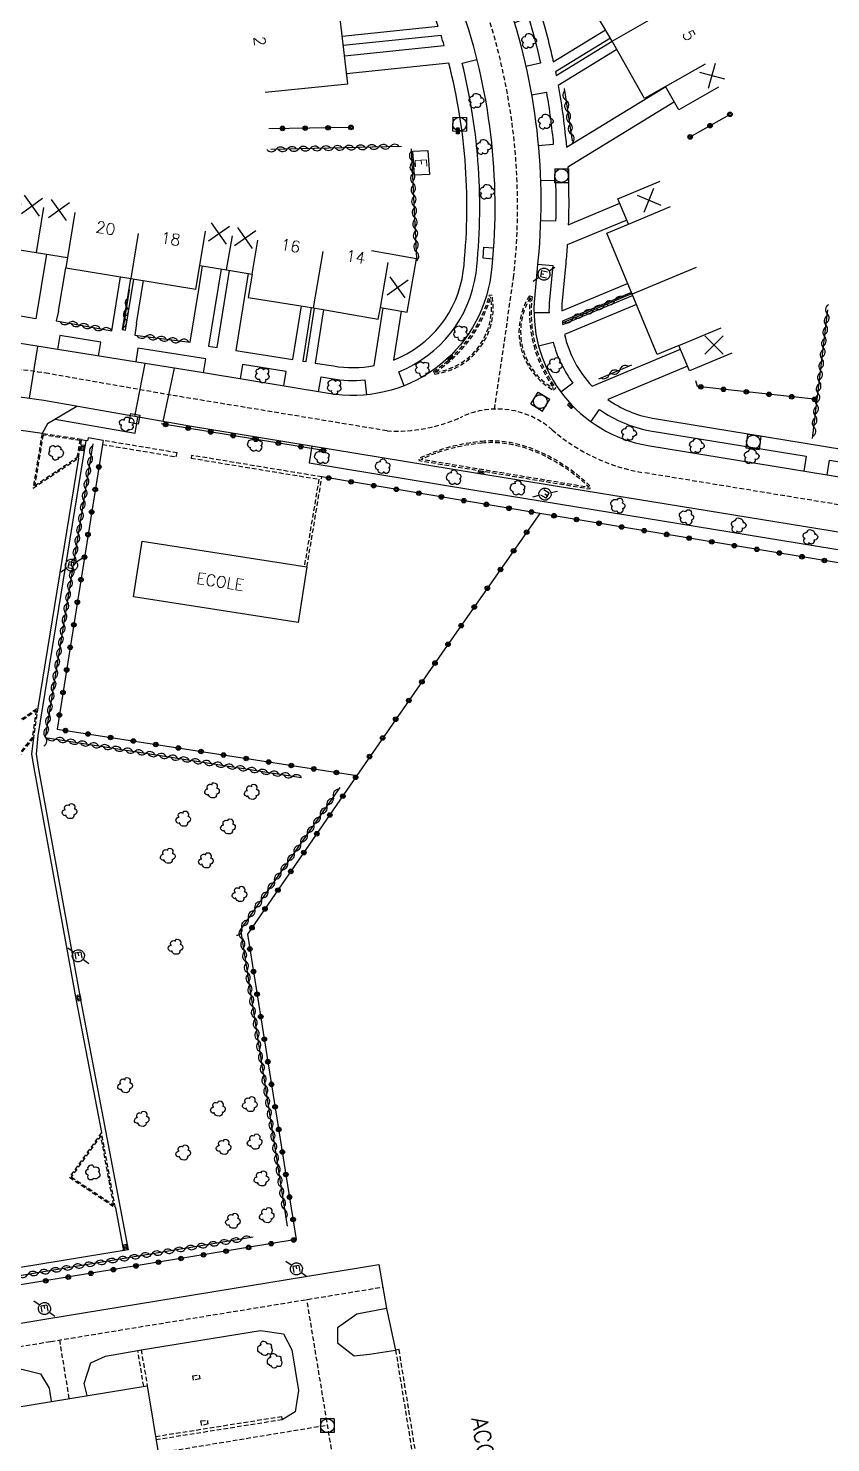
# Model space of a CAD drawing. Header units: millimetres. Extents: x 150999 to 152000, y 125999 to 127001.
# Drawn here: x 151487.5 to 151575.3, y 126231.1 to 126386 of the extents above; entities that cross this region are included whole.
import ezdxf
from ezdxf.enums import TextEntityAlignment as Align

# ---------------------------------------------------------------- set-up
doc = ezdxf.new("R2010")
doc.units = ezdxf.units.MM
doc.linetypes.add('DASHED', pattern=[0.75, 0.5, -0.25])
doc.layers.get('0').update_dxf_attribs({"linetype": 'CONTINUOUS'})
for name, color, linetype in [('W0001', 6, 'DASHED'), ('W0008', 7, 'CONTINUOUS'), ('W0100', 7, 'CONTINUOUS'), ('W0112', 1, 'DASHED'), ('W0300', 7, 'CONTINUOUS'), ('W0310', 3, 'CONTINUOUS'), ('W0322', 7, 'CONTINUOUS'), ('W0334', 7, 'CONTINUOUS'), ('W0400', 7, 'CONTINUOUS'), ('W0420', 7, 'CONTINUOUS'), ('W0471', 7, 'CONTINUOUS'), ('W0984', 7, 'CONTINUOUS'), ('W0989', 7, 'CONTINUOUS'), ('W0991', 7, 'CONTINUOUS'), ('W1102', 7, 'CONTINUOUS')]:
    doc.layers.add(name, color=color, linetype=linetype)
doc.styles.get("Standard").update_dxf_attribs({"font": 'romans.shx', "width": 0.85})

# ---------------------------------------------------------------- blocks, each defined once
blk = doc.blocks.new('t991o')
at = {"color": 0, "linetype": 'Continuous'}
for p, q in [((-1, 1), (1, -1)), ((-1, -1), (1, 1))]:
    blk.add_line(p, q, dxfattribs=at)
blk = doc.blocks.new('t322o')
at = {"color": 0, "linetype": 'Continuous'}
for radius in [0.25, 0.15]:
    blk.add_circle((0, 0), radius, dxfattribs=at)
blk = doc.blocks.new('t310o')
at = {"color": 0, "linetype": 'Continuous'}
for centre, start, end in [((-0.5, 0.38), 216.8699, 323.1304), ((0.5, -0.37), 36.8699, 143.1303)]:
    blk.add_arc(centre, 0.625, start, end, dxfattribs=at)
blk = doc.blocks.new('T300')
for p, q in [((-0.8, 0.51), (-0.86, 0.34)), ((-0.86, 0.34), (-0.86, 0.17)), ((-0.86, 0.17), (-0.74, 0.06)), ((-0.69, 0.63), (-0.8, 0.51)), ((-0.8, -0.06), (-0.74, 0.06)), ((-0.74, 0.06), (-0.69, 0.11)), ((-0.57, 0.69), (-0.69, 0.63)), ((-0.46, 0.69), (-0.57, 0.69)), ((-0.29, 0.63), (-0.46, 0.69)), ((-0.29, 0.63), (-0.17, 0.74)), ((-0.23, 0.57), (-0.29, 0.63)), ((-0.17, 0.74), (-0.06, 0.8)), ((-0.06, 0.8), (0.06, 0.8)), ((0.06, 0.8), (0.23, 0.74)), ((0.23, 0.74), (0.34, 0.63)), ((0.34, 0.63), (0.4, 0.51)), ((0.46, 0.46), (0.34, 0.46)), ((0.4, 0.51), (0.4, 0.46)), ((0.57, 0.4), (0.46, 0.46)), ((0.57, 0.4), (0.69, 0.29)), ((0.69, 0.29), (0.74, 0.17)), ((0.74, 0.06), (0.69, -0.17)), ((0.74, 0.17), (0.74, 0.06)), ((-0.8, -0.17), (-0.8, -0.06)), ((-0.8, -0.23), (-0.8, -0.17)), ((-0.74, -0.34), (-0.8, -0.23)), ((-0.69, -0.4), (-0.74, -0.34)), ((-0.51, -0.46), (-0.69, -0.4)), ((-0.4, -0.46), (-0.51, -0.46)), ((-0.4, -0.46), (-0.34, -0.46)), ((-0.34, -0.46), (-0.34, -0.4)), ((-0.34, -0.51), (-0.34, -0.46)), ((-0.29, -0.63), (-0.34, -0.51)), ((-0.17, -0.74), (-0.29, -0.63)), ((-0.06, -0.8), (-0.17, -0.74)), ((0.06, -0.8), (-0.06, -0.8)), ((0.17, -0.74), (0.06, -0.8)), ((0.23, -0.69), (0.17, -0.74)), ((0.29, -0.46), (0.23, -0.46)), ((0.29, -0.63), (0.23, -0.69)), ((0.46, -0.4), (0.29, -0.46)), ((0.34, -0.51), (0.29, -0.63)), ((0.34, -0.51), (0.34, -0.46)), ((0.57, -0.34), (0.46, -0.4)), ((0.63, -0.29), (0.57, -0.34)), ((0.69, -0.17), (0.63, -0.29))]:
    blk.add_line(p, q)
blk = doc.blocks.new('T400')
for p, q in [((-0.15, 0.3), (0.15, 0.3)), ((-0.15, -0.25), (-0.15, 0.3)), ((-0.15, 0.15), (0.15, 0.15)), ((-0.15, 0), (0.15, 0)), ((0.15, 0.3), (0.15, -0.25)), ((-0.15, -0.15), (0.15, -0.15)), ((-0.15, -0.25), (-0.15, -0.3)), ((-0.15, -0.3), (0.15, -0.3)), ((0.15, -0.3), (0.15, -0.25))]:
    blk.add_line(p, q)
blk = doc.blocks.new('T420')
for p, q in [((0.75, 0.75), (-0.75, 0.75)), ((-0.75, 0.75), (-0.75, -0.75)), ((0.75, 0.75), (0.75, -0.75)), ((0.75, -0.75), (-0.75, -0.75))]:
    blk.add_line(p, q)
blk.add_ellipse((0, 0), major_axis=(-0.53, 0.53), ratio=1, start_param=3.926991, end_param=10.210176)
blk = doc.blocks.new('T471')
for p, q in [((-0.333334, 0.333334), (-0.333334, -0.333334)), ((-0.333334, 0.333334), (0.333334, 0.333334)), ((-0.333334, 0), (0, 0)), ((0.500001, 0.500001), (1.000002, 1.000002)), ((-0.500001, -0.500001), (-1.000002, -1.000002)), ((-0.333334, -0.333334), (0.333334, -0.333334))]:
    blk.add_line(p, q)
blk.add_ellipse((0, 0), major_axis=(0.471405, 0.471405), ratio=1, start_param=5.4977871438, end_param=11.780972451)
blk = doc.blocks.new('t112o')
at = {"color": 0, "linetype": 'Continuous'}
for p, q in [((-0.5, 0.5), (0.5, 0.5)), ((-0.5, -0.5), (-0.5, 0.5)), ((0.5, 0.5), (0.5, -0.5)), ((0.5, -0.5), (-0.5, -0.5))]:
    blk.add_line(p, q, dxfattribs=at)

msp = doc.modelspace()

# ---------------------------------------------------------------- linework, layer by layer
at = {"layer": 'W0001'}
for points in [[(151538.5, 126344.27), (151540.57, 126358.65, 0.109331), (151537.45, 126388.36, 0.016994), (151533.52, 126398.92), (151523.52, 126425.36), (151518.58, 126438.32), (151507.36, 126467.92), (151501.62, 126483.09, -0.036831), (151493.1, 126511.32, -0.024729), (151489.24, 126535.96), (151482.09, 126593.18)], [(151750.38, 126305.21), (151713.18, 126311.4, -0.119765), (151708.44, 126313.39, 0.24), (151698.58, 126315.01, -0.119765), (151693.45, 126314.65), (151665.94, 126319.14), (151662.31, 126319.74), (151657.88, 126320.46), (151638.59, 126323.2), (151623.54, 126326.07), (151612.32, 126327.91), (151592.38, 126331.17), (151587.29, 126330.98), (151582.42, 126331.77), (151577.64, 126333.56), (151554.78, 126337.32, -0.139565), (151544.81, 126342.01, 0.295321), (151534.91, 126343.44, -0.12364), (151526.72, 126341.9), (151503.11, 126345.8), (151489.67, 126348.16, 0.109285), (151471.89, 126347.37, 0.212239), (151449.84, 126328.54, 0.018837), (151447.25, 126320.14, 0.041296)]]:
    msp.add_lwpolyline(points, format="xyb", dxfattribs=at)
for points in [[(151446.93, 126235.13), (151464.24, 126237.95), (151489.91, 126242.19), (151526.22, 126248.14)], [(151526.98, 126191.92), (151517.95, 126246.78)], [(151491.95, 126235.95), (151490.9, 126242.36)], [(151501.7, 126229.99), (151520.21, 126233.04)]]:
    msp.add_lwpolyline(points, dxfattribs=at)
at = {"layer": 'W0008'}
for points in [[(151763.23, 126502.82, 0.04784), (151738.65, 126543.01, 0.037428), (151713.93, 126571.65, 0.026113), (151676.15, 126603.66, 0.043958), (151645.47, 126626.27, 0.06869), (151615.89, 126637.24, -0.067758), (151606.11, 126641.3), (151586.22, 126653.91, 0.190937), (151564.94, 126657.36, 0.061077), (151535.82, 126646.97), (151496.35, 126627.17, 0.390129), (151493.8, 126619.04), (151499.22, 126608.77, -0.421219), (151497.79, 126604.32, 0.00231), (151458, 126584.35), (151443.59, 126577.08), (151441.44, 126575.97), (151435.75, 126573.12, -0.483704), (151417.29, 126583.22, -0.000014), (151404.9, 126655.69)], [(151539.35, 126390.47, -0.112893), (151543.24, 126360.53), (151542.83, 126356, 0.383021), (151555.26, 126340.29), (151588.93, 126334.77), (151607.29, 126331.8, 0.461073), (151628.06, 126349.13), (151628.23, 126352.74, 0.12196), (151622.47, 126384.29), (151616.17, 126399.36)]]:
    msp.add_lwpolyline(points, format="xyb", dxfattribs=at)
for points in [[(151506.64, 126348.26), (151486.36, 126351.48, -0.141065), (151465.11, 126361.43, -0.156616), (151451.07, 126384.89), (151449.62, 126393.05, -0.000171), (151432.34, 126494.77), (151424.62, 126540.06, -0.324334), (151438.89, 126567.94), (151447.76, 126572.51), (151464.92, 126581.09, -0.509902), (151482.04, 126572.19), (151482.86, 126566.29), (151486.75, 126535.22, 0.024473), (151490.66, 126510.78, 0.036823), (151499.28, 126482.2), (151505.02, 126467.04), (151516.25, 126437.43), (151521.18, 126424.47), (151531.19, 126398, -0.017049), (151535.08, 126387.57, -0.109233), (151538.09, 126358.96, -0.426179), (151520.33, 126346)], [(151505.32, 126342.38), (151489.15, 126345.21, 0.109018), (151472.7, 126344.5, 0.210632), (151452.6, 126327.4, 0.064616), (151446.63, 126298.76, 0.041405), (151445.64, 126268.03, 0.032805), (151447.85, 126245.81, -0.004839), (151457.5, 126187.79, -0.004903), (151459.36, 126177.04, 0.0007), (151484.18, 126024.63, 0.441234), (151491.77, 126019.69), (151497.09, 126021.07, 0.001673), (151534.21, 126030.73), (151581.59, 126043.13, -0.095314), (151626.31, 126045.18), (151631.01, 126044.47, 0.437454), (151639.01, 126050.87, 0.000992), (151646.17, 126153.04, 0.034443), (151646.12, 126275.2), (151644.49, 126301.93, 0.375123), (151627.68, 126322.36), (151611.84, 126324.95), (151587.1, 126329), (151536.42, 126337.26)]]:
    msp.add_lwpolyline(points, format="xyb", close=True, dxfattribs=at)
for points in [[(151448.77, 126240.59), (151450.66, 126238.46), (151452.43, 126238.56), (151463.83, 126240.41), (151489.5, 126244.66), (151525.82, 126250.61)], [(151526.67, 126245.81), (151523.42, 126245.18), (151521.31, 126243.67), (151521.29, 126242.03), (151523.14, 126240.62), (151524.81, 126240.8), (151527.66, 126241.24)], [(151499.8, 126241.29), (151512.87, 126243.39), (151515.41, 126243.04), (151516.3, 126241.29), (151517.03, 126236.83), (151516.68, 126234.5), (151515.25, 126233.61)], [(151493.91, 126236.27), (151493.56, 126237.6), (151494.31, 126239.84), (151495.9, 126240.59), (151499.45, 126241.21)], [(151450.53, 126230.37), (151451.12, 126232.8), (151453.23, 126233.66), (151464.17, 126235.43), (151486.75, 126239.14), (151488.8, 126238.64), (151489.73, 126237.06), (151489.98, 126235.62)]]:
    msp.add_lwpolyline(points, dxfattribs=at)
at = {"layer": 'W0100'}
for points in [[(151563.01, 126379.52), (151558.66, 126377.05), (151557.21, 126379.61), (151554.91, 126378.3), (151551.35, 126384.58), (151547.7, 126390.78), (151550, 126392.13), (151546.9, 126397.39), (151548.01, 126398.05), (151544.53, 126403.98), (151540.86, 126410.16), (151543.12, 126411.5), (151540.03, 126416.73), (151541.21, 126417.42), (151537.69, 126423.36), (151533.96, 126429.47), (151535.1, 126430.17), (151533.54, 126432.72), (151537.8, 126435.33)], [(151513.37, 126378.97), (151522.42, 126379.91), (151521.13, 126391.09), (151519.95, 126402.19), (151516.03, 126401.78), (151514.92, 126412.56), (151513.76, 126423.72), (151508.79, 126423.21)], [(151564.44, 126350.4), (151559.82, 126348.48), (151558.67, 126351.26), (151556.29, 126350.27), (151553.54, 126356.86), (151550.78, 126363.56), (151553.14, 126364.54), (151551.99, 126367.31), (151556.61, 126369.23)], [(151486.62, 126366.74), (151485.82, 126361.81), (151488.32, 126361.42), (151491.74, 126360.86), (151491.56, 126359.74), (151498.68, 126358.58), (151505.81, 126357.42), (151506.23, 126360), (151509.16, 126359.52), (151511.95, 126359.07), (151511.54, 126356.49), (151518.69, 126355.35), (151525.77, 126354.14), (151525.99, 126355.41), (151528.94, 126354.91), (151529.96, 126360.75), (151525.04, 126361.61)]]:
    msp.add_lwpolyline(points, dxfattribs=at)
for points in [[(151529.74, 126369.89), (151529.55, 126372.51), (151531.17, 126372.6), (151531.36, 126369.98)], [(151498.99, 126323.74), (151499.94, 126329.83), (151517.96, 126327.02), (151517.01, 126320.93)], [(151543.08, 126149.36), (151505.19, 126143.15), (151504.3, 126148.58), (151493.44, 126146.8), (151490.61, 126164.04), (151489.22, 126163.81), (151488.55, 126168.04), (151475.1, 126165.74), (151473.62, 126174.38), (151480.86, 126175.57), (151478.62, 126188.13), (151472.28, 126187.06), (151465.01, 126231.52), (151500.49, 126237.35), (151507.8, 126192.92), (151492.27, 126190.38), (151493.73, 126182.24), (151526.32, 126187.58), (151536.54, 126189.26)]]:
    msp.add_lwpolyline(points, close=True, dxfattribs=at)
at = {"layer": 'W0112'}
for points in [[(151531.94, 126348.12, 0.432579), (151538.22, 126356.72), (151537.93, 126356.77, -0.187769), (151531.79, 126348.41)], [(151532.04, 126348.31, 0.422218), (151538.06, 126356.56), (151538.06, 126356.56, -0.181892), (151532.02, 126348.35)], [(151544.94, 126346.35, -0.432579), (151542.3, 126356.67), (151542.59, 126356.61, 0.187769), (151545.18, 126346.57)], [(151544.91, 126346.57, -0.422218), (151542.39, 126356.47), (151542.39, 126356.47, 0.181892), (151544.94, 126346.6)]]:
    msp.add_lwpolyline(points, format="xyb", close=True, dxfattribs=at)
for points in [[(151488.97, 126341.6), (151487.99, 126335.63), (151492.95, 126338.92), (151493.3, 126340.94)], [(151489.08, 126341.44), (151488.17, 126335.91), (151492.82, 126339), (151493.14, 126340.83)], [(151503.76, 126339.49), (151495.67, 126340.84), (151495.57, 126340.41), (151503.66, 126339.06)], [(151488.04, 126308.31), (151484.01, 126303.17), (151483.63, 126308.24), (151488.51, 126311.57)], [(151487.91, 126308.36), (151484.12, 126303.54), (151483.77, 126308.17), (151488.33, 126311.28)], [(151495.48, 126265.06), (151491.97, 126260.17), (151496.99, 126256.84)], [(151495.4, 126264.72), (151492.16, 126260.2), (151496.8, 126257.13)], [(151532.15, 126215.86), (151531.22, 126221.57), (151528.04, 126241.3), (151527.66, 126241.24), (151530.85, 126221.51), (151531.78, 126215.8)], [(151505.46, 126238.44), (151506.16, 126238.5), (151506.19, 126238.3), (151506.23, 126238.1), (151505.55, 126237.94)], [(151506.36, 126233.49), (151507.06, 126233.55), (151507.09, 126233.36), (151507.12, 126233.16), (151506.44, 126232.99)]]:
    msp.add_lwpolyline(points, close=True, dxfattribs=at)
at = {"layer": 'W0112', "flags": 128}
msp.add_lwpolyline([(151537.05, 126340.77, -0.10841), (151542.03, 126340.17, -0.112581), (151549.01, 126335.79), (151548.89, 126335.51), (151530.27, 126338.6), (151530.25, 126338.9, -0.087074), (151537.05, 126340.77)], format="xyb", dxfattribs=at)
msp.add_lwpolyline([(151537.07, 126340.59, -0.10841), (151541.97, 126340, -0.110875), (151548.8, 126335.75), (151548.78, 126335.71), (151530.44, 126338.76), (151530.44, 126338.79, -0.085568)], format="xyb", close=True, dxfattribs=at)
at = {"layer": 'W0112'}
for points in [[(151517.96, 126327.02), (151519.6, 126336.85), (151505.33, 126339.21), (151505.28, 126338.91), (151519.26, 126336.6), (151517.67, 126327.06)], [(151500.09, 126237.28), (151499.45, 126241.21), (151499.8, 126241.29), (151500.49, 126237.35)], [(151501.4, 126231.79), (151515.19, 126233.98), (151515.25, 126233.61), (151501.46, 126231.42)]]:
    msp.add_lwpolyline(points, dxfattribs=at)
at = {"layer": 'W0310'}
for points in [[(151546.1, 126379.37), (151546.98, 126373.65)], [(151528.31, 126373.04), (151514.02, 126372.71)], [(151529.38, 126372.76), (151529.96, 126360.75)], [(151497.85, 126352.98), (151498.55, 126357.35)], [(151545.92, 126353.73), (151553.52, 126356.92)], [(151490.78, 126355.01), (151490.52, 126353.93), (151496.59, 126352.85)], [(151573.3, 126341.06), (151574.96, 126355.15)], [(151499.31, 126353.64), (151499.12, 126352.37), (151505.18, 126351.59)], [(151549.9, 126347.59), (151553.51, 126349.12)], [(151494.52, 126340.49), (151489.31, 126308.32), (151517.32, 126303.93)], [(151521.57, 126302.86), (151510.68, 126287.29), (151515.78, 126254.8)], [(151512.07, 126253.6), (151463.94, 126245.67)]]:
    msp.add_lwpolyline(points, dxfattribs=at)
at = {"layer": 'W0322', "flags": 128}
msp.add_lwpolyline([(151559.9, 126374.08), (151564.25, 126376.55)], dxfattribs=at)
at = {"layer": 'W0322'}
for points in [[(151522.77, 126375.12), (151513.78, 126374.98)], [(151573.8, 126345.32), (151560.71, 126346.75), (151560.51, 126347.37)], [(151519.76, 126339.75), (151502, 126342.68)], [(151495.57, 126340.41), (151490.62, 126309.22), (151523.42, 126304.15), (151511.46, 126286.77), (151516.79, 126253.35), (151463.53, 126244.58), (151463.97, 126242.23)], [(151642.82, 126279.34), (151640.95, 126304.56), (151640.4, 126307.59), (151639.18, 126310.37), (151637.45, 126313.09), (151635.31, 126315.17), (151632.79, 126316.94), (151630, 126318.24), (151627.26, 126319.04), (151612.14, 126321.57), (151584.96, 126325.98), (151543.43, 126332.86), (151519.6, 126336.85)], [(151543.43, 126332.86), (151533.32, 126318.39), (151523.42, 126304.15)]]:
    msp.add_lwpolyline(points, dxfattribs=at)
at = {"layer": 'W0334'}
for p, q in [((151490.78, 126355.01), (151491.56, 126359.74)), ((151496.59, 126352.85), (151497.55, 126358.76)), ((151499.31, 126353.64), (151500.08, 126358.35))]:
    msp.add_line(p, q, dxfattribs=at)
for points in [[(151521.82, 126385.11), (151532.32, 126386.2, 0.001654), (151532.19, 126386.6, 0.017119), (151528.35, 126396.88), (151527.98, 126397.87), (151520.49, 126397.1)], [(151549.7, 126392.64), (151543.2, 126388.66, -0.023212), (151544.92, 126382.32), (151550.63, 126385.81)], [(151540.65, 126386.59), (151542.2, 126387.18, -0.018751), (151543.52, 126382.15), (151541.91, 126381.79)], [(151522.07, 126382.97), (151532.97, 126384.1, 0.004498), (151532.64, 126385.19), (151521.94, 126384.08)], [(151551.18, 126384.88), (151545.16, 126381.2, -0.00146), (151545.24, 126380.8), (151551.37, 126384.55)], [(151551.88, 126383.64), (151545.45, 126379.71, -0.024093), (151546.35, 126372.96), (151557.22, 126379.6)], [(151528.27, 126355.02), (151527.42, 126349.65, 0.271902), (151535.07, 126359.34, 0.090704), (151533.49, 126382.16), (151522.29, 126381)], [(151528.61, 126346.84), (151528, 126348.37, 0.270709), (151536.46, 126359.16, 0.089402), (151534.94, 126382.17), (151536.54, 126382.56)], [(151542.53, 126378.7), (151544.16, 126378.98, -0.020901), (151544.92, 126373.24), (151543.28, 126373.09)], [(151558.18, 126377.91), (151546.5, 126370.77, -0.022256), (151546.56, 126364.47), (151552.19, 126366.82)], [(151559.62, 126348.98), (151550.87, 126345.34, 0.112429), (151555.77, 126343.29), (151589.42, 126337.78), (151607.79, 126334.8, 0.451836), (151625, 126348.71), (151625.2, 126353.38, 0.094713), (151621.84, 126377.59)], [(151543.51, 126369.3), (151545.16, 126369.35, -0.016233), (151545.17, 126364.85), (151543.52, 126364.9)], [(151489.45, 126361.24), (151488.3, 126354.17), (151486.82, 126354.4, -0.113844), (151470.38, 126361.05), (151475.69, 126364.63)], [(151552.96, 126364.97), (151546.44, 126362.26, -0.007134), (151546.28, 126360.25), (151545.87, 126355.77, 0.015153), (151545.85, 126355.05), (151553.05, 126358.04)], [(151543.21, 126360.13), (151544.85, 126359.99), (151544.47, 126355.88, 0.019528), (151544.45, 126354.83), (151542.8, 126354.81)], [(151553.46, 126357.05), (151545.91, 126353.91, 0.007993), (151545.95, 126353.53), (151553.6, 126356.71)], [(151519.78, 126355.17), (151518.85, 126349.32), (151520.85, 126349.01, 0.092135), (151525.3, 126349.04), (151526.31, 126355.36)], [(151554.01, 126355.73), (151546.14, 126352.46, 0.136873), (151549.17, 126346.8), (151558.85, 126350.83)], [(151543.31, 126351.19), (151544.9, 126351.62, 0.094283), (151547.07, 126347.12), (151545.75, 126346.14)], [(151519.24, 126346.18), (151519.51, 126347.8), (151520.61, 126347.63, 0.068457), (151524.31, 126347.48), (151524.47, 126345.84)], [(151549.02, 126342.9), (151549.99, 126344.24, 0.114116), (151555.53, 126341.91), (151572.59, 126339.12), (151572.32, 126337.49)]]:
    msp.add_lwpolyline(points, format="xyb", dxfattribs=at)
for points in [[(151538.27, 126360.7), (151537.26, 126360.79), (151537.33, 126362.02), (151538.36, 126361.95)], [(151508.56, 126359.62), (151507.19, 126351.17), (151508.15, 126351.02), (151509.49, 126359.47)], [(151498.66, 126358.58), (151497.75, 126352.98), (151498.1, 126352.92), (151499.01, 126358.52)], [(151511.52, 126359.14), (151510.17, 126350.7), (151516.42, 126349.71), (151517.36, 126355.57)], [(151505.18, 126351.59), (151506.12, 126357.37)], [(151518.42, 126355.4), (151517.49, 126349.54), (151517.86, 126349.48), (151518.79, 126355.34)], [(151495.16, 126350.08), (151495.41, 126351.61), (151490.9, 126352.32), (151490.66, 126350.8)], [(151488.47, 126351.15), (151487.55, 126345.46)], [(151506.63, 126348.26), (151506.88, 126349.78), (151499.46, 126350.96), (151499.22, 126349.44)], [(151500.21, 126349.28), (151499.09, 126343.47)], [(151502.23, 126342.92), (151503.46, 126348.76)], [(151515.43, 126346.81), (151515.7, 126348.4), (151510.92, 126349.15), (151510.66, 126347.59)], [(151492.79, 126344.58), (151489.55, 126342.65), (151488.97, 126341.6)], [(151490.42, 126343.17), (151499.16, 126341.63), (151499.45, 126343.41)], [(151493.3, 126340.94), (151493.77, 126340.85), (151488.51, 126308.54), (151488.33, 126306.49), (151488.56, 126305.09), (151493.19, 126279.63), (151498.39, 126252.21), (151455.01, 126245.09), (151450.86, 126248.04), (151450.69, 126249.03), (151448.82, 126247.82), (151447.87, 126245.71)], [(151488.97, 126341.6), (151485.1, 126342.15)], [(151495.67, 126340.84), (151494.03, 126341.12), (151493.94, 126340.82), (151493.77, 126340.85)], [(151518.51, 126340.22), (151518.21, 126338.39), (151536.12, 126335.43), (151586.8, 126327.17), (151611.54, 126323.12), (151623.84, 126321.11), (151624.14, 126322.94)], [(151492.95, 126338.92), (151488.51, 126311.57)], [(151574.89, 126337.07), (151575.16, 126338.7), (151589.19, 126336.4), (151602.86, 126334.19), (151602.59, 126332.56)], [(151488.04, 126308.31), (151487.83, 126306.48), (151488.07, 126305), (151492.7, 126279.54), (151495.48, 126265.06)], [(151496.99, 126256.84), (151497.9, 126252.13)], [(151525.82, 126250.61), (151526.67, 126245.81), (151527.66, 126241.24)]]:
    msp.add_lwpolyline(points, dxfattribs=at)
at = {"layer": 'W0334', "flags": 128}
msp.add_lwpolyline([(151506.12, 126357.37), (151506.54, 126359.95)], dxfattribs=at)
at = {"layer": 'W1102'}
for p, q in [((151489.12, 126366.36), (151488.32, 126361.42)), ((151492.55, 126365.8), (151491.74, 126360.86)), ((151499.49, 126363.51), (151498.68, 126358.58)), ((151560.54, 126359.78), (151553.54, 126356.86))]:
    msp.add_line(p, q, dxfattribs=at)
at = {"layer": 'W1102', "flags": 128}
for points in [[(151551.35, 126384.58), (151558.01, 126388.35)], [(151557.21, 126379.61), (151561.56, 126382.08)], [(151553.14, 126364.54), (151557.76, 126366.46)], [(151506.23, 126360), (151506.87, 126363.76)], [(151509.16, 126359.52), (151509.8, 126363.26)], [(151511.95, 126359.07), (151512.59, 126362.78)], [(151518.69, 126355.35), (151519.75, 126361.55)], [(151525.99, 126355.41), (151526.84, 126360.34)], [(151558.67, 126351.26), (151563.28, 126353.18)]]:
    msp.add_lwpolyline(points, dxfattribs=at)

# ---------------------------------------------------------------- block references
at = {"layer": 'W0112', "rotation": 259.118925655493}
msp.add_blockref('t112o', (151499.09, 126343.2), dxfattribs=at)
at = {"layer": 'W0300'}
for p, rotation in [((151542.28, 126384.65), 86.85881361000732), ((151536.52, 126378.1), 86.85881361000732), ((151544.11, 126375.82), 86.85881361000732), ((151537.32, 126373.04), 86.85881361000732), ((151537.68, 126368.14), 86.85881361000732), ((151534.77, 126352.71), 128.148449532376), ((151513.07, 126348.12), 128.148449532376), ((151530.58, 126348.79), 128.148449532376), ((151545.07, 126348.99), 278.7340535056899), ((151520.94, 126346.84), 128.148449532376), ((151498.19, 126342.59), 243.664889702371), ((151553.22, 126341.69), 82.85440552500481), ((151512.22, 126340.46), 170.738975219374), ((151560.64, 126340.33), 82.85440552500481), ((151490.55, 126339.47), 348.381914849031), ((151519.55, 126339.12), 170.738975219374), ((151566.63, 126339.17), 82.85440552500481), ((151526.21, 126338.03), 170.738975219374), ((151533.98, 126336.82), 170.738975219374), ((151540.96, 126335.67), 170.738975219374), ((151551.94, 126333.8), 148.776042052681), ((151559.46, 126332.54), 148.776042052681), ((151565.21, 126331.61), 82.85440552500481), ((151573.06, 126330.33), 82.85440552500481), ((151507.57, 126302.43), 279.066134643001), ((151511.91, 126302.26), 279.066134643001), ((151491.97, 126300.16), 279.066134643001), ((151504.41, 126299.33), 279.066134643001), ((151509.31, 126298.48), 279.066134643001), ((151502.72, 126295.27), 279.066134643001), ((151506.89, 126294.77), 279.066134643001), ((151510.57, 126291.09), 279.066134643001), ((151503.57, 126285.31), 279.066134643001), ((151498.05, 126270.15), 279.066134643001), ((151508.21, 126267.59), 279.066134643001), ((151511.7, 126268.08), 279.066134643001), ((151499.87, 126266.46), 279.066134643001), ((151504.41, 126262.78), 279.066134643001), ((151508.83, 126263.4), 279.066134643001), ((151512.23, 126263.97), 279.066134643001), ((151494.57, 126260.59), 326.467630026895), ((151512.97, 126259.94), 279.066134643001), ((151509.85, 126255.3), 279.066134643001), ((151513.55, 126255.91), 279.066134643001), ((151513.29, 126241.44), 188.915444293444), ((151514.35, 126240.08), 188.915444293444)]:
    msp.add_blockref('T300', p, dxfattribs=dict(at, rotation=rotation))
at = {"layer": 'W0310'}
for p, rotation in [((151546.29, 126378.13), 278.7340535056899), ((151546.48, 126376.9), 278.7340535056899), ((151546.67, 126375.66), 278.7340535056899), ((151546.86, 126374.43), 278.7340535056899), ((151514.56, 126372.72), 181.342663595288), ((151515.81, 126372.75), 181.342663595288), ((151517.06, 126372.78), 181.342663595288), ((151518.31, 126372.81), 181.342663595288), ((151519.56, 126372.84), 181.342663595288), ((151520.81, 126372.87), 181.342663595288), ((151522.06, 126372.9), 181.342663595288), ((151523.31, 126372.93), 181.342663595288), ((151524.56, 126372.96), 181.342663595288), ((151525.81, 126372.99), 181.342663595288), ((151527.06, 126373.02), 181.342663595288), ((151529.44, 126371.51), 272.76779714081), ((151529.5, 126370.26), 272.76779714081), ((151529.56, 126369.01), 272.76779714081), ((151529.62, 126367.76), 272.76779714081), ((151529.68, 126366.52), 272.76779714081), ((151529.74, 126365.27), 272.76779714081), ((151529.8, 126364.02), 272.76779714081), ((151529.86, 126362.77), 272.76779714081), ((151529.92, 126361.52), 272.76779714081), ((151498.25, 126355.45), 80.9747610594321), ((151551.65, 126356.14), 22.781631580231), ((151498.05, 126354.21), 80.9747610594321), ((151548.2, 126354.69), 22.781631580231), ((151549.35, 126355.17), 22.781631580231), ((151550.5, 126355.65), 22.781631580231), ((151574.91, 126354.71), 83.3006236173128), ((151491.89, 126353.69), 349.8334028814859), ((151493.12, 126353.47), 349.8334028814859), ((151494.35, 126353.25), 349.8334028814859), ((151495.58, 126353.03), 349.8334028814859), ((151547.04, 126354.2), 22.781631580231), ((151574.76, 126353.47), 83.3006236173128), ((151500.33, 126352.21), 352.6483707827439), ((151501.57, 126352.05), 352.6483707827439), ((151502.81, 126351.89), 352.6483707827439), ((151504.05, 126351.73), 352.6483707827439), ((151574.47, 126350.99), 83.3006236173128), ((151574.61, 126352.23), 83.3006236173128), ((151574.32, 126349.75), 83.3006236173128), ((151551.05, 126348.08), 23.0029521123808), ((151552.2, 126348.57), 23.0029521123808), ((151574.18, 126348.51), 83.3006236173128), ((151574.03, 126347.27), 83.3006236173128), ((151573.74, 126344.78), 83.3006236173128), ((151573.89, 126346.02), 83.3006236173128), ((151573.59, 126343.54), 83.3006236173128), ((151573.45, 126342.3), 83.3006236173128), ((151494.32, 126339.25), 260.802463121416), ((151493.92, 126336.78), 260.802463121416), ((151494.12, 126338.02), 260.802463121416), ((151493.72, 126335.55), 260.802463121416), ((151493.52, 126334.32), 260.802463121416), ((151493.32, 126333.08), 260.802463121416), ((151492.92, 126330.61), 260.802463121416), ((151493.12, 126331.85), 260.802463121416), ((151492.72, 126329.38), 260.802463121416), ((151492.52, 126328.15), 260.802463121416), ((151492.32, 126326.91), 260.802463121416), ((151491.92, 126324.45), 260.802463121416), ((151492.12, 126325.68), 260.802463121416), ((151491.72, 126323.21), 260.802463121416), ((151491.52, 126321.98), 260.802463121416), ((151491.32, 126320.74), 260.802463121416), ((151490.92, 126318.28), 260.802463121416), ((151491.12, 126319.51), 260.802463121416), ((151490.72, 126317.04), 260.802463121416), ((151490.52, 126315.81), 260.802463121416), ((151490.32, 126314.57), 260.802463121416), ((151489.92, 126312.11), 260.802463121416), ((151490.12, 126313.34), 260.802463121416), ((151489.72, 126310.87), 260.802463121416), ((151489.52, 126309.64), 260.802463121416), ((151489.32, 126308.4), 260.802463121416), ((151490.46, 126308.14), 351.09431225482), ((151491.69, 126307.94), 351.09431225482), ((151492.93, 126307.75), 351.09431225482), ((151494.16, 126307.56), 351.09431225482), ((151495.4, 126307.36), 351.09431225482), ((151496.63, 126307.17), 351.09431225482), ((151497.87, 126306.98), 351.09431225482), ((151499.1, 126306.78), 351.09431225482), ((151500.34, 126306.59), 351.09431225482), ((151501.57, 126306.39), 351.09431225482), ((151502.81, 126306.2), 351.09431225482), ((151504.04, 126306.01), 351.09431225482), ((151505.28, 126305.81), 351.09431225482), ((151506.51, 126305.62), 351.09431225482), ((151507.74, 126305.43), 351.09431225482), ((151508.98, 126305.23), 351.09431225482), ((151510.21, 126305.04), 351.09431225482), ((151511.45, 126304.85), 351.09431225482), ((151512.68, 126304.65), 351.09431225482), ((151513.92, 126304.46), 351.09431225482), ((151515.15, 126304.27), 351.09431225482), ((151516.39, 126304.07), 351.09431225482), ((151520.85, 126301.84), 235.047650495119), ((151519.42, 126299.79), 235.047650495119), ((151520.14, 126300.81), 235.047650495119), ((151518.71, 126298.76), 235.047650495119), ((151517.27, 126296.72), 235.047650495119), ((151517.99, 126297.74), 235.047650495119), ((151516.56, 126295.69), 235.047650495119), ((151515.12, 126293.64), 235.047650495119), ((151515.84, 126294.67), 235.047650495119), ((151514.41, 126292.62), 235.047650495119), ((151512.98, 126290.57), 235.047650495119), ((151513.69, 126291.59), 235.047650495119), ((151512.26, 126289.54), 235.047650495119), ((151510.83, 126287.49), 235.047650495119), ((151511.54, 126288.52), 235.047650495119), ((151510.84, 126286.3), 278.9063074513061), ((151511.03, 126285.07), 278.9063074513061), ((151511.23, 126283.83), 278.9063074513061), ((151511.42, 126282.6), 278.9063074513061), ((151511.61, 126281.36), 278.9063074513061), ((151511.81, 126280.13), 278.9063074513061), ((151512, 126278.89), 278.9063074513061), ((151512.19, 126277.66), 278.9063074513061), ((151512.39, 126276.42), 278.9063074513061), ((151512.58, 126275.19), 278.9063074513061), ((151512.77, 126273.95), 278.9063074513061), ((151512.97, 126272.72), 278.9063074513061), ((151513.16, 126271.48), 278.9063074513061), ((151513.35, 126270.25), 278.9063074513061), ((151513.55, 126269.01), 278.9063074513061), ((151513.74, 126267.78), 278.9063074513061), ((151513.93, 126266.54), 278.9063074513061), ((151514.13, 126265.31), 278.9063074513061), ((151514.32, 126264.07), 278.9063074513061), ((151514.52, 126262.84), 278.9063074513061), ((151514.71, 126261.6), 278.9063074513061), ((151514.9, 126260.37), 278.9063074513061), ((151515.1, 126259.13), 278.9063074513061), ((151515.29, 126257.9), 278.9063074513061), ((151515.48, 126256.66), 278.9063074513061), ((151504.67, 126252.38), 189.348940130166), ((151505.9, 126252.58), 189.348940130166), ((151507.13, 126252.78), 189.348940130166), ((151508.37, 126252.99), 189.348940130166), ((151509.6, 126253.19), 189.348940130166), ((151510.83, 126253.39), 189.348940130166), ((151494.8, 126250.75), 189.348940130166), ((151496.03, 126250.96), 189.348940130166), ((151497.27, 126251.16), 189.348940130166), ((151498.5, 126251.36), 189.348940130166), ((151499.73, 126251.57), 189.348940130166), ((151500.97, 126251.77), 189.348940130166), ((151502.2, 126251.97), 189.348940130166), ((151503.43, 126252.17), 189.348940130166), ((151487.4, 126249.53), 189.348940130166), ((151488.63, 126249.74), 189.348940130166), ((151489.87, 126249.94), 189.348940130166), ((151491.1, 126250.14), 189.348940130166), ((151492.33, 126250.35), 189.348940130166), ((151493.57, 126250.55), 189.348940130166)]:
    msp.add_blockref('t310o', p, dxfattribs=dict(at, rotation=rotation))
at = {"layer": 'W0322'}
for p, rotation in [((151564.25, 126376.55), 29.55346270633082), ((151515.28, 126375.01), 180.864690329017), ((151517.77, 126375.04), 180.864690329017), ((151520.27, 126375.08), 180.864690329017), ((151522.77, 126375.12), 180.864690329017), ((151562.07, 126375.31), 29.55346270633082), ((151559.9, 126374.08), 29.55346270633082), ((151561.07, 126346.71), 173.758618320349), ((151563.55, 126346.44), 173.758618320349), ((151566.04, 126346.17), 173.758618320349), ((151568.53, 126345.9), 173.758618320349), ((151571.01, 126345.63), 173.758618320349), ((151573.5, 126345.35), 173.758618320349), ((151502.49, 126342.6), 170.629858213993), ((151504.96, 126342.19), 170.629858213993), ((151507.43, 126341.78), 170.629858213993), ((151509.89, 126341.38), 170.629858213993), ((151512.36, 126340.97), 170.629858213993), ((151514.83, 126340.56), 170.629858213993), ((151517.29, 126340.16), 170.629858213993), ((151519.76, 126339.75), 170.629858213993), ((151495.18, 126337.95), 260.989173311904), ((151520.34, 126336.73), 170.48774427735), ((151522.8, 126336.32), 170.48774427735), ((151494.79, 126335.48), 260.989173311904), ((151525.27, 126335.9), 170.48774427735), ((151527.74, 126335.49), 170.48774427735), ((151530.2, 126335.08), 170.48774427735), ((151532.67, 126334.66), 170.48774427735), ((151494.4, 126333.01), 260.989173311904), ((151535.13, 126334.25), 170.48774427735), ((151537.6, 126333.84), 170.48774427735), ((151540.06, 126333.42), 170.48774427735), ((151542.53, 126333.01), 170.48774427735), ((151545, 126332.6), 170.596514334723), ((151547.46, 126332.19), 170.596514334723), ((151549.93, 126331.78), 170.596514334723), ((151552.39, 126331.37), 170.596514334723), ((151494, 126330.54), 260.989173311904), ((151542, 126330.81), 235.0334809757121), ((151554.86, 126330.97), 170.596514334723), ((151557.33, 126330.56), 170.596514334723), ((151559.79, 126330.15), 170.596514334723), ((151540.57, 126328.76), 235.0334809757121), ((151562.26, 126329.74), 170.596514334723), ((151564.73, 126329.33), 170.596514334723), ((151567.19, 126328.92), 170.596514334723), ((151569.66, 126328.52), 170.596514334723), ((151493.61, 126328.07), 260.989173311904), ((151539.14, 126326.71), 235.0334809757121), ((151572.13, 126328.11), 170.596514334723), ((151574.59, 126327.7), 170.596514334723), ((151493.22, 126325.6), 260.989173311904), ((151537.7, 126324.66), 235.0334809757121), ((151492.83, 126323.13), 260.989173311904), ((151536.27, 126322.61), 235.0334809757121), ((151492.44, 126320.66), 260.989173311904), ((151534.84, 126320.57), 235.0334809757121), ((151492.05, 126318.19), 260.989173311904), ((151533.4, 126318.52), 235.0334809757121), ((151531.97, 126316.47), 235.0334809757121), ((151491.66, 126315.72), 260.989173311904), ((151530.54, 126314.42), 235.0334809757121), ((151491.26, 126313.25), 260.989173311904), ((151529.11, 126312.37), 235.0334809757121), ((151490.87, 126310.78), 260.989173311904), ((151527.67, 126310.32), 235.0334809757121), ((151491.53, 126309.08), 351.199699339469), ((151494, 126308.7), 351.199699339469), ((151496.47, 126308.32), 351.199699339469), ((151526.24, 126308.27), 235.0334809757121), ((151498.95, 126307.94), 351.199699339469), ((151501.42, 126307.55), 351.199699339469), ((151503.89, 126307.17), 351.199699339469), ((151506.36, 126306.79), 351.199699339469), ((151508.83, 126306.41), 351.199699339469), ((151511.3, 126306.02), 351.199699339469), ((151513.77, 126305.64), 351.199699339469), ((151516.24, 126305.26), 351.199699339469), ((151524.81, 126306.23), 235.0334809757121), ((151518.71, 126304.88), 351.199699339469), ((151521.18, 126304.49), 351.199699339469), ((151523.29, 126303.96), 235.436014073528), ((151521.88, 126301.9), 235.436014073528), ((151520.46, 126299.84), 235.436014073528), ((151519.04, 126297.78), 235.436014073528), ((151517.62, 126295.72), 235.436014073528), ((151516.2, 126293.66), 235.436014073528), ((151514.78, 126291.61), 235.436014073528), ((151513.37, 126289.55), 235.436014073528), ((151511.95, 126287.49), 235.436014073528), ((151511.71, 126285.16), 279.066134643001), ((151512.11, 126282.69), 279.066134643001), ((151512.5, 126280.22), 279.066134643001), ((151512.9, 126277.75), 279.066134643001), ((151513.29, 126275.29), 279.066134643001), ((151513.68, 126272.82), 279.066134643001), ((151514.08, 126270.35), 279.066134643001), ((151514.47, 126267.88), 279.066134643001), ((151514.87, 126265.41), 279.066134643001), ((151515.26, 126262.94), 279.066134643001), ((151515.65, 126260.47), 279.066134643001), ((151516.05, 126258), 279.066134643001), ((151516.44, 126255.54), 279.066134643001), ((151511.58, 126252.49), 189.349423338084), ((151514.04, 126252.9), 189.349423338084), ((151516.51, 126253.3), 189.349423338084), ((151501.71, 126250.87), 189.349423338084), ((151504.18, 126251.27), 189.349423338084), ((151506.64, 126251.68), 189.349423338084), ((151509.11, 126252.08), 189.349423338084), ((151491.84, 126249.24), 189.349423338084), ((151494.31, 126249.65), 189.349423338084), ((151496.78, 126250.05), 189.349423338084), ((151499.24, 126250.46), 189.349423338084), ((151489.37, 126248.83), 189.349423338084)]:
    msp.add_blockref('t322o', p, dxfattribs=dict(at, rotation=rotation))
at = {"layer": 'W0400'}
for p, rotation in [((151534.46, 126374.73), 179.4523837670838), ((151533.63, 126349.91), 303.637356263682), ((151546.79, 126344.64), 44.30200006937402), ((151493.39, 126340.05), 350.8519245879857), ((151536.99, 126337.35), 260.738975219374), ((151493.01, 126279.82), 9.06613464300099), ((151498.1, 126252.51), 10.72513635467899)]:
    msp.add_blockref('T400', p, dxfattribs=dict(at, rotation=rotation))
at = {"layer": 'W0420'}
for p, rotation in [((151534.66, 126375.48), 89.4523837670838), ((151545.82, 126369.84), 89.6859698240535), ((151543.5, 126345.1), 148.776042052681), ((151566.81, 126340.68), 82.85440552500481)]:
    msp.add_blockref('T420', p, dxfattribs=dict(at, rotation=rotation))
msp.add_blockref('T420', (151520.2, 126232.96), dxfattribs=at)
at = {"layer": 'W0471'}
for p, rotation in [((151543.9, 126359.05), 348.77347847436), ((151544.01, 126334.97), 148.776042052681), ((151492.19, 126327.19), 348.381914849031), ((151492.94, 126284.42), 279.066134643001), ((151516.8, 126250.13), 280.062994001688), ((151489.23, 126245.79), 279.297447025103)]:
    msp.add_blockref('T471', p, dxfattribs=dict(at, rotation=rotation))
at = {"layer": 'W0991'}
for p, rotation in [((151562.29, 126380.8), 29.55346270592469), ((151487.87, 126366.55), 81.29608337048154), ((151490.83, 126366.08), 80.74446952401682), ((151555.39, 126367.16), 22.59619756373592), ((151508.34, 126363.51), 80.28870351328891), ((151511.2, 126363.02), 80.28870351347628), ((151527.89, 126357.62), 80.07158984764243)]:
    msp.add_blockref('t991o', p, dxfattribs=dict(at, rotation=rotation))
msp.add_blockref('t991o', (151562.5, 126351.29), dxfattribs=at)

# ---------------------------------------------------------------- texts
at = {"layer": 'W0984'}
for s, rotation, p in [('E', 273.1716, (151530.45, 126371.24)), ('ECOLE', 351.1369, (151508.48, 126325.38))]:
    msp.add_text(s, height=1.25, rotation=rotation, dxfattribs=at).set_placement(p, align=Align.MIDDLE)
at = {"layer": 'W0989'}
msp.add_text('ACCES COMPLEXE', height=1.75, rotation=279.4161, dxfattribs=at).set_placement((151538.54, 126223.61), align=Align.MIDDLE)
at = {"layer": 'W0991'}
for s, rotation, p in [('2', 275.9187, (151512.79, 126384.57)), ('5', 299.5535, (151559.78, 126385.21)), ('20', 350.7445, (151495.93, 126364.09)), ('18', 350.7445, (151503.05, 126362.93)), ('16', 350.2887, (151516.17, 126362.17)), ('14', 350.2887, (151523.29, 126360.95))]:
    msp.add_text(s, height=1.25, rotation=rotation, dxfattribs=at).set_placement(p, align=Align.MIDDLE)

doc.saveas('drawing.dxf')
